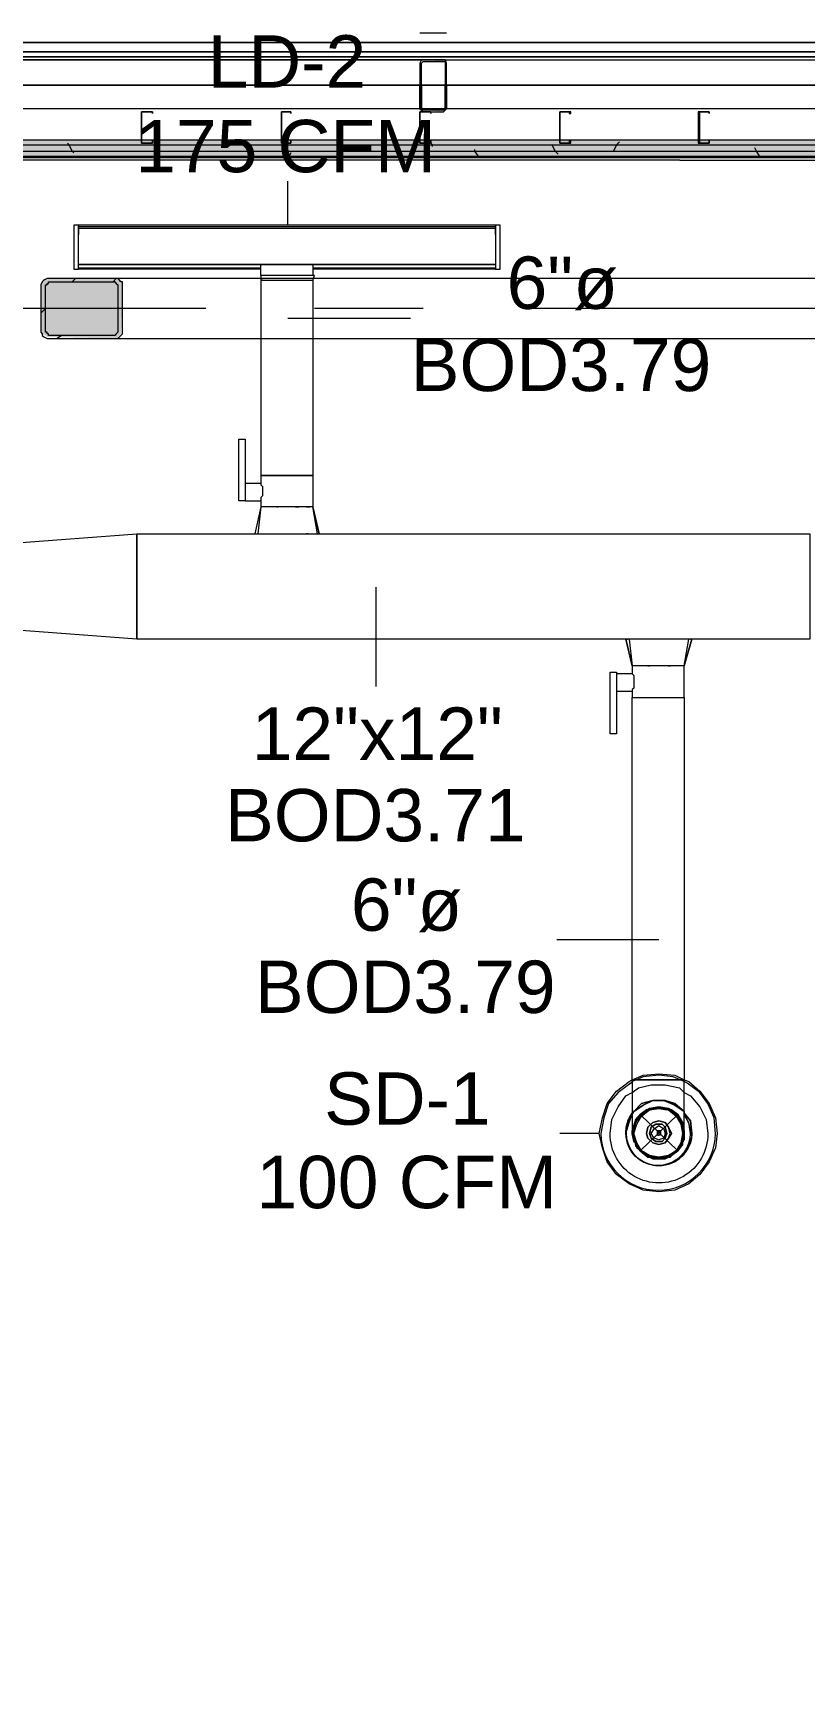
# Model space of a CAD drawing. Header units: metres. Extents: x 98 to 337, y -7 to 53.
# Drawn here: x 112.898 to 115.146, y 44.827 to 49.643 of the extents above; entities that cross this region are included whole.
import ezdxf

# ---------------------------------------------------------------- set-up
doc = ezdxf.new("R2010")
doc.units = ezdxf.units.M
doc.layers.add('HVAC - Ductos', color=5, linetype='Continuous', lineweight=0)
doc.layers.add('PDF_Text', color=7, linetype='Continuous', lineweight=0)
doc.layers.add('PDF_Geometry', color=7, linetype='Continuous', lineweight=0, true_color=0xaaaaaa)
doc.layers.add('PDF_Solid Fills', color=7, linetype='Continuous', lineweight=0, true_color=0xffffff)
doc.styles.add('PDF Helvetica', font='')
doc.styles.get('PDF Helvetica').set_extended_font_data('Helvetica')

msp = doc.modelspace()

# ---------------------------------------------------------------- hatches: boundary and pattern name
at = {"layer": 'PDF_Solid Fills', "lineweight": 0, "transparency": 33554559}
h = msp.add_hatch(color=256, dxfattribs=at)
h.paths.add_polyline_path([(114.0978, 49.5557), (114.0978, 49.4228), (114.1024, 49.5557)])
h.paths.add_polyline_path([(114.0291, 49.5557), (114.0245, 49.5557), (114.0245, 49.4228)])
h.paths.add_polyline_path([(114.1024, 49.5603), (114.1024, 49.5649), (114.0978, 49.5649)])
h.paths.add_polyline_path([(114.0933, 49.5603), (114.0933, 49.5649), (114.0291, 49.5649)])
h.paths.add_polyline_path([(114.0933, 49.4137), (114.0933, 49.4183), (114.0337, 49.4183)])
h.paths.add_polyline_path([(114.0337, 49.4183), (114.0337, 49.4228), (114.0291, 49.4228)])
for points in [[(158.9939, 49.3266), (142.4356, 49.3312), (105.9562, 49.3312), (105.9562, 49.3175), (158.9939, 49.3175)], [(158.9801, 49.2946), (158.9801, 49.3175), (105.9562, 49.3175), (105.9562, 49.2992), (158.9618, 49.2992)], [(105.9562, 49.2854), (158.9573, 49.2854), (158.9618, 49.2808), (158.9618, 49.2808), (158.9618, 49.2992), (105.9562, 49.2992)], [(112.9204, 48.7723), (112.9249, 48.7723), (112.9249, 48.7631), (112.9341, 48.7631), (112.9387, 48.7586), (113.1444, 48.754), (113.1449, 48.754), (113.1449, 48.7586), (113.154, 48.7677), (113.1586, 48.9189), (113.1494, 48.9281), (112.9295, 48.9281), (112.9249, 48.9235), (112.9204, 48.9097)]]:
    msp.add_hatch(color=256, dxfattribs=at).paths.add_polyline_path(points)

# ---------------------------------------------------------------- linework, layer by layer
at = {"layer": 'HVAC - Ductos', "lineweight": 0}
for points in [[(113.0166, 49.0839), (113.0166, 48.9555), (113.0303, 48.9555), (113.0303, 49.0839)], [(113.0303, 49.0747), (114.2445, 49.0747), (114.2445, 48.9692), (113.0303, 48.9692)], [(114.2582, 49.0839), (114.2445, 49.0839), (114.2445, 48.9555), (114.2582, 48.9555)], [(114.2445, 48.9692), (113.0303, 48.9692)], [(113.4976, 48.4607), (113.516, 48.4607), (113.516, 48.282), (113.4976, 48.282)], [(113.6122, 48.2637), (113.6076, 48.2637)], [(113.6717, 48.2637), (113.6671, 48.2637), (113.6626, 48.2637), (113.6671, 48.2637)], [(113.7038, 48.2637), (113.6947, 48.2637)], [(113.1998, 47.8788), (112.8379, 47.9063), (112.8379, 48.1583), (113.1998, 48.1858)], [(115.1608, 47.8788), (113.1998, 47.8788), (113.1998, 48.1858), (115.1608, 48.1858)], [(114.7943, 47.801), (114.8171, 47.8788)], [(114.5972, 47.6039), (114.5789, 47.6039), (114.5789, 47.7826), (114.5972, 47.7826)], [(114.6889, 47.801), (114.6935, 47.801)], [(114.6431, 46.4951), (114.6476, 46.5043), (114.6751, 46.5226), (114.7026, 46.5364), (114.7347, 46.5364), (114.7667, 46.5226), (114.7943, 46.5043), (114.7667, 46.5272), (114.7393, 46.5364), (114.7026, 46.5364), (114.6705, 46.5272), (114.6476, 46.5043), (114.6431, 46.4997), (114.6476, 46.5043)], [(114.7943, 46.5043), (114.7667, 46.5226), (114.7347, 46.5364), (114.7026, 46.5364), (114.6751, 46.5226), (114.6476, 46.5043), (114.6705, 46.5272), (114.7026, 46.5364), (114.7393, 46.5364), (114.7667, 46.5272), (114.7943, 46.5043), (114.7943, 46.4997), (114.7943, 46.5043), (114.7943, 46.4951)], [(114.7805, 46.486), (114.7439, 46.5135), (114.698, 46.5135), (114.6568, 46.486), (114.6431, 46.4402), (114.6568, 46.3989), (114.698, 46.3715), (114.7439, 46.3715), (114.7805, 46.3989), (114.7943, 46.4402)], [(114.6568, 46.4677), (114.6705, 46.4906), (114.6935, 46.5089), (114.7209, 46.5135), (114.7485, 46.5089), (114.7713, 46.4906), (114.7851, 46.4677), (114.7897, 46.4402), (114.7851, 46.4127), (114.7713, 46.3898), (114.7485, 46.3761), (114.7209, 46.3715), (114.6935, 46.3761), (114.6705, 46.3898), (114.6568, 46.4127), (114.6476, 46.4402)], [(114.6889, 46.4585), (114.6843, 46.4402), (114.6889, 46.4585), (114.7026, 46.4723), (114.7209, 46.4768), (114.7393, 46.4723), (114.7485, 46.4585), (114.7576, 46.4402), (114.7485, 46.4265), (114.7393, 46.4127), (114.7209, 46.4081), (114.7026, 46.4127), (114.6889, 46.4265), (114.6843, 46.4402), (114.6889, 46.4265), (114.7026, 46.4127), (114.7209, 46.4081), (114.7393, 46.4127), (114.7485, 46.4265), (114.7531, 46.4402), (114.7485, 46.4585), (114.7393, 46.4723), (114.7209, 46.4768), (114.7026, 46.4723)], [(114.8171, 46.4402), (114.8126, 46.4768), (114.7943, 46.4997), (114.8126, 46.4768)], [(114.698, 46.4585), (114.6935, 46.4402), (114.698, 46.4585), (114.7118, 46.4677), (114.7301, 46.4677), (114.7393, 46.4585), (114.7439, 46.4402), (114.7393, 46.4585), (114.7301, 46.4677), (114.7118, 46.4677)], [(114.7393, 46.4265), (114.7439, 46.4402), (114.7393, 46.4265), (114.7301, 46.4173), (114.7118, 46.4173), (114.698, 46.4265), (114.6935, 46.4402), (114.698, 46.4265), (114.7118, 46.4173), (114.7301, 46.4173)], [(114.7072, 46.454), (114.7209, 46.4631), (114.7347, 46.454), (114.7393, 46.4402), (114.7347, 46.4265), (114.7209, 46.4219), (114.7072, 46.4265), (114.698, 46.4402)], [(114.7164, 46.4448), (114.7164, 46.4402), (114.7164, 46.4494), (114.7255, 46.4494), (114.7255, 46.4402), (114.7209, 46.4448)], [(114.7209, 46.4356), (114.7255, 46.4402), (114.7255, 46.4356), (114.7164, 46.4356), (114.7164, 46.4402), (114.7164, 46.4356)]]:
    msp.add_lwpolyline(points, close=True, dxfattribs=at)
for points in [[(114.2445, 49.0563), (114.2445, 49.0609), (114.2445, 49.0655), (114.2445, 49.0839), (114.2445, 49.0793), (113.0303, 49.0793), (113.0303, 49.0839), (113.0303, 49.0655), (113.0303, 49.0609), (113.0303, 49.0563)], [(114.2445, 49.0839), (113.0303, 49.0839)], [(113.0303, 49.0609), (113.0303, 49.0655), (113.0303, 49.0701)], [(113.0303, 49.0243), (113.0303, 49.0289)], [(114.2445, 49.0701), (114.2445, 49.0655), (114.2445, 49.0609)], [(114.2445, 49.0289), (114.2445, 49.0243)], [(113.0303, 49.0105), (113.0303, 49.0197)], [(113.5618, 48.9555), (113.0303, 48.9555), (113.0303, 48.9601), (113.0303, 48.9784), (113.0303, 48.9876)], [(113.0303, 48.9738), (113.0303, 48.9784), (113.0303, 48.983)], [(114.2445, 48.9876), (114.2445, 48.9784), (114.2445, 48.9601), (114.2445, 48.9555), (113.7129, 48.9555)], [(114.2445, 49.0197), (114.2445, 49.0105)], [(114.2445, 48.983), (114.2445, 48.9784), (114.2445, 48.9738)], [(113.0303, 48.9601), (113.5618, 48.9601)], [(113.5618, 48.9372), (113.5618, 48.9235), (113.5664, 48.9235), (113.5847, 48.9235), (113.6076, 48.9235), (113.6397, 48.9235), (113.6671, 48.9235), (113.6901, 48.9235), (113.7084, 48.9235), (113.7129, 48.9235), (113.7175, 48.9372), (113.7084, 48.9372), (113.6947, 48.9372), (113.6671, 48.9372), (113.6397, 48.9372), (113.6076, 48.9372), (113.5847, 48.9372), (113.5664, 48.9372), (113.5618, 48.9372), (113.5618, 48.9692), (113.5664, 48.9692), (113.5709, 48.9692), (113.5847, 48.9692), (113.5984, 48.9692), (113.6167, 48.9692), (113.6397, 48.9692), (113.658, 48.9692), (113.6763, 48.9692), (113.6901, 48.9692), (113.7038, 48.9692), (113.7129, 48.9692), (113.7129, 48.9372)], [(113.7038, 48.9372), (113.6947, 48.9372)], [(113.7129, 48.9601), (114.2445, 48.9601)], [(113.6717, 48.9235), (113.6763, 48.9235), (113.6901, 48.9235), (113.7038, 48.9235), (113.7084, 48.9235), (113.7129, 48.9235), (113.7129, 48.3553), (113.7038, 48.3553), (113.6901, 48.3553), (113.6763, 48.3553), (113.658, 48.3553), (113.6397, 48.3553), (113.6167, 48.3553), (113.5984, 48.3553), (113.5847, 48.3553), (113.5709, 48.3553), (113.5664, 48.3553), (113.5618, 48.3553), (113.5618, 48.3324), (113.516, 48.3324), (113.516, 48.3278), (113.516, 48.3232), (113.516, 48.3141), (113.516, 48.3095), (113.516, 48.3004), (113.516, 48.2958), (113.516, 48.2912), (113.516, 48.2866), (113.516, 48.282), (113.5618, 48.282), (113.5618, 48.2637), (113.5526, 48.1858)], [(113.5664, 48.9235), (113.5618, 48.9235), (113.5618, 48.3553), (113.5664, 48.3553), (113.5709, 48.3553), (113.5847, 48.3553), (113.5984, 48.3553), (113.6167, 48.3553), (113.6397, 48.3553), (113.658, 48.3553), (113.6763, 48.3553), (113.6901, 48.3553), (113.7038, 48.3553), (113.7129, 48.3553), (113.7129, 48.2637), (113.7084, 48.2637), (113.7038, 48.2637), (113.6901, 48.2637), (113.6763, 48.2637), (113.658, 48.2637), (113.6397, 48.2637), (113.6167, 48.2637), (113.5984, 48.2637), (113.5847, 48.2637), (113.5709, 48.2637), (113.5664, 48.2637), (113.5618, 48.2637), (113.5435, 48.1858)], [(113.5709, 48.9235), (113.5847, 48.9235), (113.5984, 48.9235), (113.6076, 48.9235)], [(113.6122, 48.9235), (113.6167, 48.9235), (113.6397, 48.9235), (113.658, 48.9235), (113.6626, 48.9235)], [(113.5618, 48.3324), (113.5618, 48.3278), (113.5664, 48.3232), (113.5664, 48.3141), (113.5664, 48.305), (113.5664, 48.2958), (113.5618, 48.2912), (113.5618, 48.2866), (113.5618, 48.282)], [(113.5618, 48.2637), (113.5435, 48.1858), (113.548, 48.1858), (113.5526, 48.1858), (113.5618, 48.1858)], [(113.7313, 48.1858), (113.7129, 48.2637), (113.7313, 48.1858)], [(113.7267, 48.1858), (113.7129, 48.2637)], [(113.5664, 48.1858), (113.5847, 48.1858)], [(113.5893, 48.1858), (113.5939, 48.1858), (113.603, 48.1858), (113.6167, 48.1858), (113.6213, 48.1858), (113.6259, 48.1858), (113.6489, 48.1858), (113.6534, 48.1858), (113.658, 48.1858), (113.6717, 48.1858), (113.6809, 48.1858), (113.6855, 48.1858), (113.6901, 48.1858), (113.7084, 48.1858)], [(113.6993, 48.1858), (113.6947, 48.1858)], [(113.7129, 48.1858), (113.7221, 48.1858), (113.7267, 48.1858), (113.7313, 48.1858)], [(114.6431, 47.8788), (114.6385, 47.8788), (114.6293, 47.8788), (114.6247, 47.8788), (114.6293, 47.8788)], [(114.6247, 47.8788), (114.6431, 47.801), (114.6247, 47.8788)], [(114.6339, 47.8788), (114.6431, 47.801)], [(114.6705, 47.8788), (114.666, 47.8788), (114.6476, 47.8788)], [(114.7667, 47.8788), (114.7622, 47.8788), (114.7531, 47.8788), (114.7393, 47.8788), (114.7347, 47.8788), (114.7301, 47.8788), (114.7072, 47.8788), (114.7026, 47.8788), (114.698, 47.8788), (114.6889, 47.8788), (114.6751, 47.8788)], [(114.7897, 47.8788), (114.7759, 47.8788), (114.7713, 47.8788)], [(114.8126, 47.8788), (114.8171, 47.8788), (114.8126, 47.8788), (114.808, 47.8788), (114.8034, 47.8788), (114.7943, 47.8788)], [(114.7943, 47.801), (114.808, 47.8788)], [(114.8126, 47.8788), (114.8171, 47.8788), (114.8126, 47.8788)], [(114.5972, 47.7276), (114.6431, 47.7276), (114.6431, 47.7093), (114.6476, 47.7093), (114.6568, 47.7093), (114.666, 47.7093), (114.6843, 47.7093), (114.7026, 47.7093), (114.7209, 47.7093), (114.7393, 47.7093), (114.7576, 47.7093), (114.7759, 47.7093), (114.7851, 47.7093), (114.7943, 47.7093), (114.7943, 46.596), (114.808, 46.5914), (114.8401, 46.5639), (114.8676, 46.5272), (114.8859, 46.486), (114.8905, 46.4402), (114.8859, 46.3989), (114.8676, 46.3577), (114.8401, 46.3211), (114.808, 46.2936), (114.7667, 46.2753), (114.7209, 46.2707), (114.6751, 46.2753), (114.6339, 46.2936), (114.5972, 46.3211), (114.5698, 46.3577), (114.556, 46.3989), (114.5468, 46.4402), (114.556, 46.486), (114.5698, 46.5272), (114.5972, 46.5639), (114.6339, 46.5914), (114.6431, 46.596), (114.6431, 47.7093), (114.6476, 47.7093), (114.6568, 47.7093), (114.666, 47.7093), (114.6843, 47.7093), (114.7026, 47.7093), (114.7209, 47.7093), (114.7393, 47.7093), (114.7576, 47.7093), (114.7759, 47.7093), (114.7851, 47.7093), (114.7943, 47.7093), (114.7943, 47.801), (114.7897, 47.801), (114.7851, 47.801), (114.7759, 47.801), (114.7576, 47.801), (114.7393, 47.801), (114.7209, 47.801), (114.7026, 47.801), (114.6843, 47.801), (114.666, 47.801), (114.6568, 47.801), (114.6522, 47.801), (114.6476, 47.801), (114.6431, 47.801), (114.6431, 47.778), (114.5972, 47.778), (114.5972, 47.7734), (114.5972, 47.7688), (114.5972, 47.7597), (114.5972, 47.7552), (114.5972, 47.746), (114.5972, 47.7414), (114.5972, 47.7368), (114.5972, 47.7322)], [(114.6431, 47.778), (114.6476, 47.7734), (114.6476, 47.7688), (114.6476, 47.7597), (114.6476, 47.7506), (114.6476, 47.7414), (114.6476, 47.7368), (114.6431, 47.7322), (114.6431, 47.7276)], [(114.6705, 47.801), (114.666, 47.801)], [(114.7255, 47.801), (114.7209, 47.801), (114.7164, 47.801)], [(114.7485, 47.801), (114.7531, 47.801), (114.7485, 47.801), (114.7439, 47.801)], [(114.7759, 47.801), (114.7713, 47.801)], [(114.7897, 47.801), (114.7851, 47.801)], [(114.6431, 46.596), (114.6751, 46.6097), (114.7209, 46.6143), (114.7667, 46.6097), (114.7943, 46.596)], [(114.7943, 46.5914), (114.7622, 46.6052), (114.7209, 46.6097), (114.6751, 46.6052), (114.6431, 46.5914)], [(114.7943, 46.4448), (114.7943, 46.4494), (114.7943, 46.4677), (114.7943, 46.4951), (114.7943, 46.5318), (114.7943, 46.5776), (114.7943, 46.596), (114.7851, 46.596), (114.7759, 46.596), (114.7576, 46.596), (114.7393, 46.596), (114.7209, 46.596), (114.7026, 46.596), (114.6843, 46.596), (114.666, 46.596), (114.6568, 46.596), (114.6476, 46.596), (114.6431, 46.596), (114.6431, 46.5502), (114.6431, 46.5089), (114.6431, 46.4768), (114.6431, 46.454), (114.6431, 46.4448)], [(114.6431, 46.596), (114.6476, 46.596), (114.6568, 46.596), (114.666, 46.596), (114.6843, 46.596), (114.7026, 46.596), (114.7209, 46.596), (114.7393, 46.596), (114.7576, 46.596), (114.7759, 46.596), (114.7851, 46.596), (114.7943, 46.596)], [(114.6431, 46.5593), (114.6614, 46.573), (114.698, 46.5822), (114.7393, 46.5822), (114.7805, 46.573), (114.7943, 46.5593)], [(114.6431, 46.4448), (114.6522, 46.4723), (114.6431, 46.4402), (114.6476, 46.4219), (114.6476, 46.4402), (114.6476, 46.4631), (114.6568, 46.4768), (114.6705, 46.4951), (114.6889, 46.5089), (114.6935, 46.5135), (114.7209, 46.5181), (114.6935, 46.5135), (114.666, 46.4951), (114.6522, 46.4723), (114.666, 46.4951), (114.6935, 46.5135)], [(114.7759, 46.3898), (114.7485, 46.3715), (114.7531, 46.3715), (114.7713, 46.3898), (114.7576, 46.3761), (114.7759, 46.3898), (114.7851, 46.4035), (114.7943, 46.4219), (114.7943, 46.4402), (114.7943, 46.4448), (114.7897, 46.4723), (114.7897, 46.4677), (114.7943, 46.4402), (114.7897, 46.4173), (114.7897, 46.4127), (114.7943, 46.4402), (114.7943, 46.4494), (114.7943, 46.4631), (114.7851, 46.4814), (114.7759, 46.4951), (114.7576, 46.5089), (114.7393, 46.5135), (114.7209, 46.5181), (114.7026, 46.5135), (114.6843, 46.5089), (114.666, 46.4951), (114.6522, 46.4814), (114.6476, 46.4631), (114.6431, 46.4494), (114.6431, 46.4402)], [(114.6476, 46.4677), (114.6522, 46.4723), (114.6705, 46.4951), (114.6843, 46.5043), (114.7026, 46.5135), (114.7209, 46.5135), (114.7393, 46.5135), (114.7576, 46.5043), (114.7713, 46.4951), (114.7851, 46.4768), (114.7897, 46.4631), (114.7943, 46.4402), (114.7897, 46.4219), (114.7851, 46.4035), (114.7713, 46.3898)], [(114.666, 46.4951), (114.7759, 46.3898)], [(114.7759, 46.4951), (114.666, 46.3898)], [(114.6935, 46.5089), (114.7209, 46.5135), (114.7439, 46.5089)], [(114.7897, 46.4173), (114.7943, 46.4402), (114.7897, 46.4723), (114.7759, 46.4951), (114.7485, 46.5135), (114.7209, 46.5181), (114.7485, 46.5135), (114.7531, 46.5089), (114.7713, 46.4951), (114.7851, 46.4723)], [(114.7485, 46.5135), (114.7759, 46.4951), (114.7897, 46.4723)], [(114.6476, 46.4173), (114.6522, 46.4127), (114.6522, 46.4081), (114.6522, 46.4127), (114.6476, 46.4173), (114.6476, 46.4219), (114.6431, 46.4402), (114.6431, 46.4494)], [(114.6889, 46.3761), (114.6705, 46.3898), (114.6522, 46.4127), (114.6476, 46.4173), (114.6431, 46.4402), (114.6522, 46.4127), (114.666, 46.3898), (114.6935, 46.3715), (114.7209, 46.3669), (114.7439, 46.3715), (114.7209, 46.3669), (114.6935, 46.3715)], [(114.6522, 46.4173), (114.6476, 46.4402), (114.6522, 46.4677)], [(114.7943, 46.4494), (114.7943, 46.4402), (114.7943, 46.4219), (114.7897, 46.4173), (114.7897, 46.4127), (114.7897, 46.4081), (114.7897, 46.4127), (114.7897, 46.4173)], [(114.6522, 46.4035), (114.6568, 46.4035), (114.6476, 46.4219), (114.6568, 46.4035)], [(114.6522, 46.4127), (114.6522, 46.4035)], [(114.6522, 46.4081), (114.666, 46.3898), (114.6889, 46.3715), (114.6935, 46.3715), (114.7209, 46.3669), (114.7393, 46.3669), (114.7576, 46.3761), (114.7393, 46.3715), (114.7209, 46.3669), (114.7026, 46.3715), (114.6843, 46.3761), (114.6705, 46.3898), (114.6568, 46.4035), (114.666, 46.3898), (114.6843, 46.3761), (114.7026, 46.3669), (114.7209, 46.3669), (114.7485, 46.3715)], [(114.7897, 46.4127), (114.7851, 46.4035), (114.7759, 46.3898), (114.7576, 46.3761), (114.7531, 46.3715), (114.7485, 46.3715), (114.7393, 46.3669), (114.7209, 46.3669), (114.7026, 46.3669), (114.6935, 46.3715), (114.6889, 46.3715), (114.6843, 46.3761), (114.666, 46.3898), (114.6568, 46.4035)], [(114.7851, 46.4127), (114.7713, 46.3898), (114.7531, 46.3761)], [(114.7897, 46.4081), (114.7759, 46.3898), (114.7897, 46.4127)], [(114.6935, 46.3715), (114.6889, 46.3715)], [(114.7531, 46.3715), (114.7485, 46.3715)]]:
    msp.add_lwpolyline(points, dxfattribs=at)
for points in [[(114.6431, 46.5914), (114.6385, 46.5868), (114.6018, 46.5593), (114.5743, 46.5272), (114.5606, 46.486), (114.5514, 46.4402, 0.986375), (114.8859, 46.4402), (114.8813, 46.486), (114.863, 46.5272), (114.8401, 46.5593), (114.8034, 46.5868), (114.7943, 46.5914)], [(114.7943, 46.5593), (114.8126, 46.5502), (114.8401, 46.5181), (114.8584, 46.4814), (114.863, 46.4402, -1.013406), (114.5789, 46.4402), (114.5835, 46.4814), (114.6018, 46.5181), (114.6247, 46.5502), (114.6431, 46.5593)]]:
    msp.add_lwpolyline(points, format="xyb", dxfattribs=at)
msp.add_lwpolyline([(114.6247, 46.4402, 0.971373), (114.8171, 46.4402, -1.35609), (114.6431, 46.4997), (114.6293, 46.4768), (114.6247, 46.4402), (114.6339, 46.4723), (114.6431, 46.4951, 1.369523), (114.8126, 46.4402), (114.808, 46.4723), (114.7943, 46.4951, -1.368954)], format="xyb", close=True, dxfattribs=at)
at = {"layer": 'PDF_Geometry', "lineweight": 0}
for points in [[(114.0612, 49.6153), (112.5309, 49.6153)], [(115.596, 49.6153), (114.0612, 49.6153)], [(114.0612, 49.5878), (112.5309, 49.5878)], [(114.0612, 49.5741), (112.5309, 49.5741)], [(114.0245, 49.4228), (114.0291, 49.4183), (114.0337, 49.4137), (114.0933, 49.4137), (114.0978, 49.4183), (114.1024, 49.4228), (114.1024, 49.5557), (114.0978, 49.5649), (114.0933, 49.5649), (114.0337, 49.5649), (114.0291, 49.5649), (114.0245, 49.5557)], [(114.0933, 49.4183), (114.0337, 49.4183), (114.0291, 49.4228), (114.0291, 49.5557), (114.0337, 49.5603), (114.0933, 49.5603), (114.0978, 49.5603), (114.0978, 49.5557), (114.0978, 49.4228), (114.0978, 49.4183)], [(115.596, 49.5878), (114.0612, 49.5878)], [(115.596, 49.5741), (114.0612, 49.5741)], [(112.6088, 49.4916), (114.0245, 49.4916)], [(114.0291, 49.4916), (114.0612, 49.4916), (114.0978, 49.4916), (114.0612, 49.4916)], [(114.1024, 49.4916), (115.5594, 49.4916)], [(113.2456, 49.4137), (113.2136, 49.4137), (113.2136, 49.3266), (113.2136, 49.3221), (113.2456, 49.3221), (113.2456, 49.3312), (113.2456, 49.3221), (113.2136, 49.3221), (113.2136, 49.3266), (113.2136, 49.4137), (113.2456, 49.4137), (113.2456, 49.4092)], [(113.6489, 49.4137), (113.6213, 49.4137), (113.6213, 49.3266), (113.6213, 49.3221), (113.6489, 49.3221), (113.6489, 49.3312), (113.6489, 49.3221), (113.6213, 49.3221), (113.6213, 49.3266), (113.6213, 49.4137), (113.6489, 49.4137), (113.6489, 49.4092)], [(114.0566, 49.4137), (114.0291, 49.4137), (114.0245, 49.4137), (114.0245, 49.3266), (114.0245, 49.3221), (114.0291, 49.3221), (114.0566, 49.3221), (114.0566, 49.3312), (114.0566, 49.3221), (114.0291, 49.3221), (114.0245, 49.3221), (114.0245, 49.3266), (114.0245, 49.4137), (114.0291, 49.4137), (114.0566, 49.4137), (114.0566, 49.4092)], [(114.4644, 49.4137), (114.4323, 49.4137), (114.4323, 49.3266), (114.4323, 49.3221), (114.4644, 49.3221), (114.4644, 49.3312), (114.4598, 49.3312), (114.4598, 49.3221), (114.4323, 49.3221), (114.4323, 49.3266), (114.4323, 49.4137), (114.4598, 49.4137), (114.4598, 49.4092), (114.4644, 49.4092)], [(114.8676, 49.4137), (114.8401, 49.4137), (114.8355, 49.4137), (114.8355, 49.3266), (114.8355, 49.3221), (114.8401, 49.3221), (114.8676, 49.3221), (114.8676, 49.3312), (114.8676, 49.3221), (114.8401, 49.3221), (114.8401, 49.3266), (114.8401, 49.4137), (114.8676, 49.4137), (114.8676, 49.4092)], [(108.0363, 49.2854), (117.0301, 49.2808), (108.0363, 49.2808), (117.0301, 49.2808)], [(108.0363, 49.2763), (117.0301, 49.2717)], [(113.1265, 48.754), (113.1357, 48.754), (113.1449, 48.754), (113.1494, 48.7586), (113.154, 48.7631), (113.1586, 48.7677), (113.1586, 48.7723), (113.1586, 48.7768), (113.1586, 48.9052), (113.1586, 48.9097), (113.1586, 48.9189), (113.154, 48.9189), (113.1494, 48.9235), (113.1449, 48.9281), (113.1357, 48.9281), (113.1265, 48.9281), (112.9524, 48.9281), (112.9433, 48.9281), (112.9387, 48.9281), (112.9295, 48.9235), (112.9249, 48.9189), (112.9204, 48.9097), (112.9204, 48.9052), (112.9204, 48.7768), (112.9204, 48.7723), (112.9249, 48.7677), (112.9249, 48.7631), (112.9295, 48.7586), (112.9387, 48.754), (112.9433, 48.754), (112.9524, 48.754)], [(113.1449, 48.9052), (113.1449, 48.7768), (113.1449, 48.7723), (113.1403, 48.7677), (113.1357, 48.7631), (113.1311, 48.7631), (113.1265, 48.7631), (112.9524, 48.7631), (112.9478, 48.7631), (112.9433, 48.7631), (112.9433, 48.7677), (112.9387, 48.7677), (112.9387, 48.7723), (112.9341, 48.7723), (112.9341, 48.7768), (112.9341, 48.9052), (112.9341, 48.9097), (112.9387, 48.9097), (112.9387, 48.9143), (112.9433, 48.9143), (112.9433, 48.9189), (112.9478, 48.9189), (112.9524, 48.9189), (113.1265, 48.9189), (113.1311, 48.9189), (113.1357, 48.9189), (113.1403, 48.9143), (113.1449, 48.9097)]]:
    msp.add_lwpolyline(points, close=True, dxfattribs=at)
for points in [[(114.1024, 49.6428), (114.0245, 49.6428)], [(114.0337, 49.5649), (112.5951, 49.5649), (114.0612, 49.5649), (115.596, 49.5649), (117.0668, 49.5649), (115.6281, 49.5649)], [(114.0933, 49.5649), (115.5686, 49.5649)], [(114.0245, 49.4228), (114.0245, 49.4916)], [(114.0291, 49.4916), (114.0291, 49.4228)], [(114.0978, 49.5008), (114.1024, 49.5054)], [(114.0978, 49.4228), (114.0978, 49.4916)], [(114.1024, 49.4916), (114.1024, 49.4228)], [(159.0855, 49.4137), (159.0855, 49.4183), (105.9562, 49.4228)], [(113.6259, 49.4137), (113.6305, 49.4137)], [(114.0245, 49.432), (114.0291, 49.4366)], [(158.9801, 37.1027), (158.9801, 49.2808), (158.9801, 49.2946), (158.9801, 49.3129), (105.9562, 49.3175)], [(115.6464, 49.3312), (115.2433, 49.3312), (114.8355, 49.3312), (114.4323, 49.3312), (114.0245, 49.3312), (113.6213, 49.3312), (113.2136, 49.3312), (112.8104, 49.3312)], [(113.0166, 49.2946), (113.012, 49.2992), (113.0028, 49.3175), (112.9982, 49.3221)], [(113.4702, 49.3221), (113.4656, 49.3312)], [(114.0612, 49.3129), (114.0612, 49.3175), (114.0566, 49.3221), (114.052, 49.3312)], [(114.4277, 49.29), (114.4186, 49.2992), (114.4094, 49.3175)], [(114.4323, 49.3312), (114.4323, 49.3358)], [(114.6064, 49.3266), (114.5972, 49.3175), (114.5881, 49.2992)], [(158.9618, 37.1027), (158.9618, 49.2808), (158.9618, 49.2946), (105.9562, 49.2992)], [(105.9562, 49.2854), (158.9481, 49.2808), (158.9481, 37.1027), (148.5247, 37.1027), (148.5247, 37.089), (158.9481, 37.089), (148.5247, 37.089), (148.5247, 37.1027), (158.9481, 37.1027)], [(113.6489, 49.2946), (113.6443, 49.2854)], [(114.1941, 49.2854), (114.1849, 49.2992), (114.1849, 49.3038)], [(115.0142, 49.2854), (115.005, 49.2992), (115.0004, 49.3084)], [(113.6397, 49.0839), (113.6397, 49.2121)], [(113.012, 48.9189), (113.0211, 48.9281)], [(116.8056, 48.9281), (113.1265, 48.9281)], [(113.1311, 48.9189), (113.1403, 48.9281)], [(113.4014, 48.841), (112.1277, 48.841)], [(112.9204, 48.8272), (112.9341, 48.841)], [(114.0337, 48.841), (113.7175, 48.841)], [(115.619, 48.841), (114.3498, 48.841)], [(113.6397, 48.8135), (113.997, 48.8135)], [(112.9662, 48.754), (112.9799, 48.7631)], [(113.1265, 48.754), (116.8056, 48.754)], [(113.8962, 48.0301), (113.8962, 47.7414)], [(114.7209, 47.0038), (114.4231, 47.0038)], [(114.5468, 46.4402), (114.4323, 46.4402)]]:
    msp.add_lwpolyline(points, dxfattribs=at)

# ---------------------------------------------------------------- texts
at = {"layer": 'PDF_Text', "lineweight": 0, "char_height": 0.15242, "attachment_point": 4, "style": 'PDF Helvetica'}
for s, insert in [('LD-2', (113.4066, 49.5603)), ('175 CFM', (113.1958, 49.3129)), ('6"ø', (114.2772, 48.9143)), ('BOD3.79', (113.9977, 48.676)), ('12"x12"', (113.5349, 47.6039)), ('BOD3.71', (113.457, 47.3656)), ('6"ø', (113.8236, 47.1044)), ('BOD3.79', (113.5441, 46.8662)), ('SD-1', (113.7457, 46.5409)), ('100 CFM', (113.5486, 46.298))]:
    msp.add_mtext(s, dxfattribs=dict(at, insert=insert))

doc.saveas('drawing.dxf')
